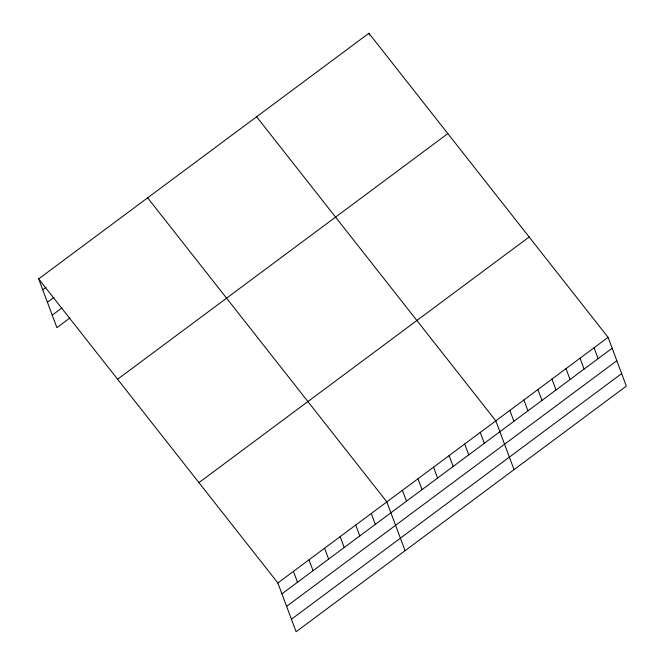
<?xml version="1.0" encoding="UTF-8"?>
<svg xmlns="http://www.w3.org/2000/svg" width="665" height="665" viewBox="0 0 665 665"><rect width="100%" height="100%" fill="white"/><g stroke="black" fill="none" stroke-linecap="round" stroke-linejoin="round"><path stroke-width="1" d="M38.67 278.884L368.9 33.25L608.093 337.338L626.33 386.116L296.1 631.75L277.862 582.972L38.67 278.884L56.907 327.662L70.016 317.912M42.726 289.757L46.01 287.322M47.406 302.267L53.965 297.388M52.227 315.152L62.061 307.845M117.597 379.233L447.836 133.599M198.926 482.624L529.165 236.989M277.862 582.972L608.093 337.338M281.927 593.845L612.157 348.202M286.598 606.355L616.837 360.713M291.42 619.24L621.659 373.605M256.624 116.766L495.816 420.854L514.053 469.631M147.647 197.829L386.839 501.909L405.076 550.687M594.061 347.778L598.126 358.643M580.03 358.211L584.086 369.083M565.99 368.651L570.055 379.524M551.958 379.092L556.023 389.964M537.918 389.532L541.983 400.405M523.887 399.973L527.952 410.845M368.9 33.25L369.582 35.062M509.847 410.413L513.912 421.278M480.246 432.433L484.311 443.297M464.677 444.012L468.742 454.885M449.108 455.592L453.173 466.464M433.538 467.171L437.603 478.044M417.977 478.75L422.034 489.623M402.408 490.329L406.473 501.202M371.269 513.488L375.334 524.361M355.7 525.076L359.765 535.94M340.131 536.655L344.196 547.519M324.562 548.234L328.626 559.099M308.992 559.814L313.057 570.678M293.431 571.393L297.488 582.257"/></g></svg>
